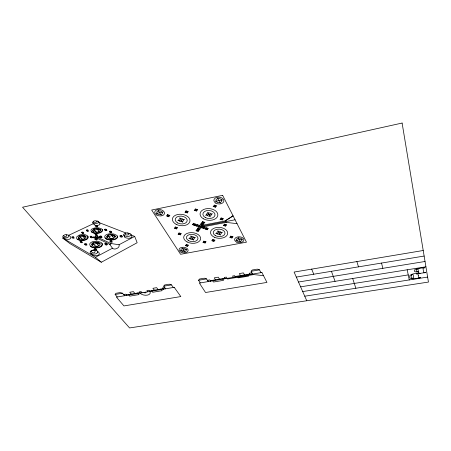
<?xml version="1.0" encoding="UTF-8"?>
<svg xmlns="http://www.w3.org/2000/svg" width="451" height="451" viewBox="0 0 451 451"><rect width="100%" height="100%" fill="white"/><g stroke="black" fill="none" stroke-linecap="round" stroke-linejoin="round"><path stroke-width="0.68" d="M100.004 237.226L99.761 236.938A0.851 0.507 11.6 0 0 99.158 236.837L97.298 236.882L97.337 235.986M93.554 231.707L94.276 230.608A5.237 3.146 11.9 0 1 94.761 230.326M95.527 238.432L95.567 237.739L93.718 237.784A0.722 0.428 12 0 1 93.041 237.621M97.202 238.229L96.779 237.705A4.234 2.531 11.7 0 1 96.012 237.254A2.418 1.443 11.8 0 1 95.612 236.922L95.663 236.031A0.84 0.502 11.9 0 1 95.922 235.743A1.291 0.772 11.8 0 1 96.119 235.664A1.02 0.609 11.8 0 1 97.1 235.71L97.247 235.805M416.341 273.864L416.668 273.639A2.757 1.522 -8.2 0 1 416.837 273.594L416.927 273.571A5.423 3.022 -8.3 0 0 417.147 273.515A4.386 2.435 -8.3 0 0 417.508 273.447L417.756 273.396A4.347 2.39 -8.3 0 1 418.116 273.323L418.675 273.064L418.427 271.716L417.902 271.795A4.555 2.537 -8.4 0 1 415.546 271.846L414.931 271.632A2.249 1.252 -8.4 0 1 414.418 271.203L414.311 270.961A3.213 1.787 -8.4 0 1 414.272 270.701A2.734 1.522 -8.4 0 1 414.57 269.957L414.988 269.563A3.631 2.018 -8.4 0 1 417.074 268.762L419.858 268.26M79.263 236.194L79.72 235.614A2.695 1.59 12.6 0 1 80.639 235.332L82.116 235.546A0.755 0.445 12.7 0 1 82.364 235.8L81.958 236.544A2.706 1.595 12.8 0 1 81.028 236.831L79.545 236.606A0.75 0.44 12.7 0 1 79.342 236.42L78.316 237.203L78.474 238.258A1.928 1.133 12.6 0 0 78.948 238.675L80.656 239.25L83.069 239.199A6.81 4.02 12.8 0 0 84.472 238.799C88.21 237.406 84.19 234.526 81.879 235.433M96.745 228.567A5.311 3.196 11.9 0 1 97.681 228.601L99.992 229.356A1.776 1.071 12 0 1 100.398 229.852L100.128 230.963L98.363 231.904A6.748 4.076 12.3 0 1 97.236 232.135L94.845 232.102L93.019 231.363A1.776 1.065 12.2 0 1 92.652 230.867L92.827 229.948L94.473 228.522A2.672 1.612 12.1 0 1 95.324 228.324L96.835 228.629A0.688 0.417 12.2 0 1 96.988 228.82L96.418 229.548A2.683 1.624 12.3 0 1 95.561 229.739L94.045 229.429A0.688 0.417 12.3 0 1 93.898 229.232L93.881 229.164M92.534 237.451L91.694 236.386L90.978 236.194A1.319 0.784 12.1 0 0 90.273 236.392L90.132 236.747L90.95 237.621M417.942 273.87L418.404 273.622A2.903 1.601 -8.3 0 1 419.013 273.554L423.551 272.844A5.401 2.96 -8.5 0 1 423.782 272.821L424.481 272.765A8.625 4.798 -8.8 0 0 425.361 272.663L425.964 272.381L424.205 272.325M97.004 221.514L96.909 221.7A2.103 1.285 12.6 0 1 96.446 222.027A3.304 2.024 12.7 0 1 95.285 222.315L94.896 222.332A2.418 1.477 12.6 0 1 94.389 222.292L93.695 222.072M110.884 243.884L110.861 243.512L98.465 237.677L99.135 237.66M63.287 235.631C67.25 239.667 68.062 231.431 62.977 236.059A3.134 1.821 13.4 0 0 62.819 236.352L62.892 237.029A1.376 0.795 13.5 0 0 63.456 237.519L64.752 237.852A3.608 2.103 13.5 0 0 65.468 237.874L65.784 237.852A5.654 3.298 13.6 0 0 67.684 237.356A4.876 2.841 13.6 0 0 68.67 236.64L68.8 235.664A1.392 0.812 13.4 0 0 68.174 235.118M411.38 275.352L412 274.698A1.426 0.789 -8 0 1 412.547 274.479L413.201 274.772A8.794 4.882 -7.6 0 1 413.24 275.037L413.263 275.352A9.984 5.497 -8.5 0 0 413.302 275.64A9.206 5.062 -8.5 0 0 413.347 276.159L413.753 278.002L413.392 278.363A1.139 0.626 -7.9 0 1 412.981 278.363L412.129 278.036A4.544 2.503 -8.1 0 1 411.876 277.833A5.621 3.095 -8.2 0 1 411.177 276.745A6.038 3.326 -8.2 0 1 411.34 275.352M117.243 296.972L115.118 294.486L115.851 293.313L120.242 292.564L122.525 293.218L124.623 295.721M235.072 219.784L198.739 226.864L196.281 226.036L197.262 224.643L199.725 225.477L200.971 227.62L203.418 228.448A1.223 0.784 5 0 0 205.03 228.138A1.223 0.784 5 0 0 204.416 227.073L200.351 226.554L202.668 225.258L225.303 220.832L233.077 215.854L225.303 220.827L226.12 222.382L237.046 223.657M200.971 227.62L199.889 229.131A1.218 0.778 5.3 0 1 198.288 229.441A1.218 0.778 5.3 0 1 197.662 228.381L198.739 226.864M199.725 225.477L200.819 223.944A1.229 0.789 5.2 0 1 202.437 223.628A1.229 0.789 5.2 0 1 203.057 224.705L202.668 225.258M201.941 224.327L198.778 228.758L197.645 228.978M203.418 228.448L204.416 227.073M108.398 235.027L108.279 235.439A0.885 0.53 11.2 0 0 108.499 235.743L110.044 236.127A2.655 1.601 11.2 0 0 111.025 235.958L111.73 235.18A0.879 0.53 11.1 0 0 111.583 234.943L109.959 234.497A2.644 1.595 11.1 0 0 108.99 234.667L108.398 235.027A5.846 3.512 10.9 0 0 107.806 235.287C104.48 237.198 109.503 239.442 111.493 238.709A6.63 4.003 11.2 0 0 113.173 238.416L114.836 237.559L115.264 236.324A2.255 1.359 10.9 0 0 114.87 235.732L113.9 235.129A3.399 2.046 10.9 0 0 113.46 234.965L112.959 234.824A5.232 3.146 10.9 0 0 110.963 234.627M97.698 226.706L97.038 225.579L96.413 225.399A1.319 0.801 12.3 0 0 95.719 225.551C95.127 226.03 96.249 227.039 96.875 226.966A1.195 0.727 12.3 0 0 97.681 226.735M252.594 274.073L251.122 271.293L252.295 269.986L257.267 269.134L259.517 269.856M93.103 242.694L92.917 243.393A0.981 0.575 11.7 0 0 93.222 243.687L94.896 243.968A2.65 1.556 11.7 0 0 95.787 243.715L96.266 242.813A0.975 0.575 11.6 0 0 96.052 242.587L94.287 242.249A2.638 1.55 11.6 0 0 93.408 242.497C89.383 243.935 93.611 248.061 97.021 246.488A6.602 3.884 11.7 0 0 98.532 246.054L99.947 244.983L99.981 243.625A2.509 1.477 11.5 0 0 99.429 243.05L97.393 242.266L94.873 242.232M93.56 221.317L93.007 221.83A2.176 1.325 12.5 0 0 92.652 222.484A1.257 0.767 12.6 0 0 93.199 223.144L94.298 223.499A4.961 3.039 12.7 0 0 97.777 223.031A3.693 2.261 12.6 0 0 98.51 222.619L98.775 222.05A1.24 0.761 12.4 0 0 98.295 221.385L97.918 221.199A2.402 1.471 12.4 0 0 97.236 221.018L97.1 220.99M84.484 238.804L84.788 238.19A0.795 0.468 12.4 0 0 84.664 237.998L83.942 237.299M93.554 244.07L92.68 244.944L92.624 245.97M416.927 269.36L416.51 269.732A2.576 1.432 -8.5 0 0 416.673 271.276A1.438 0.801 -8.4 0 0 417.829 271.395L417.902 271.389A1.629 0.908 -8.4 0 0 418.353 271.282M92.872 243.281L91.841 244.391L92.117 245.637M419.92 273.351L419.853 273.391A0.648 0.355 -8.4 0 1 419.599 273.469M125.288 233.297C123.613 234.903 127.622 235.416 128.631 234.689C130.57 233.173 126.348 232.445 125.31 233.24M63.636 237.694L62.779 238.1L69.922 243.579L101.334 262.245L137.166 242.717L134.697 236.42L131.388 235.134M62.779 238.1L95.46 257.25L112.468 248.219C113.855 249.629 116.206 248.997 117.66 248.016A8.851 5.254 10.8 0 0 118.63 247.125L119.239 245.829L119.013 244.746L110.867 243.512M119.013 244.746L134.697 236.42M124.487 233.556L123.568 234.7L124.651 236.933M94.101 229.52L93.041 230.354L93.007 231.352M93.453 223.64L68.563 235.371C69.978 235.788 72.059 238.038 69.928 238.934A5.637 3.281 13.4 0 1 68.721 239.38L65.496 239.12A1.409 0.817 13.3 0 1 65.299 238.991L63.196 237.356M108.86 236.307L108.618 236.42A4.933 2.96 10.9 0 0 108.009 236.809L107.434 237.925M108.302 235.495L107 236.482L106.972 237.553M420.501 277.703L420.71 277.461L420.242 277.365A3.896 2.125 -8.2 0 0 419.599 277.506L418.545 277.523L418.286 275.454M419.227 273.52L416.358 273.937M156.209 213.441L163.07 212.038M215.268 201.332L222.518 199.849M166.487 215.99L169.914 215.296M184.899 212.252L188.388 211.547M194.229 210.363L197.747 209.647M213.12 206.53L216.7 205.803M177.79 220.736L184.639 219.366M205.447 215.217L212.472 213.813M174.266 228.285L177.626 227.62M192.323 224.733L195.74 224.062M201.462 222.941L204.912 222.264M219.975 219.299L223.482 218.611M195.633 225.562L196.771 225.337L203.914 227.761M203.542 226.774L226.126 222.388M178.027 234.221L181.353 233.579M195.903 230.76L199.291 230.106M204.957 229.012L208.368 228.353M223.284 225.466L226.757 224.795M188.856 238.664L195.508 237.395M215.708 233.55L222.523 232.254M185.293 245.699L188.557 245.09M202.832 242.412L206.152 241.792M211.711 240.749L215.059 240.118M229.683 237.378L233.082 236.741M180.366 250.66L186.827 249.465M235.867 240.36L242.666 239.103M115.14 294.48L122.52 293.223M163.741 286.193L171.465 284.88L173.347 287.479M198.558 280.257L206.535 278.898L208.249 281.576M251.128 271.293L259.511 269.867L260.96 272.658M423.218 250.497L294.091 272.06L306.759 300.749M296.313 277.089L424.143 256.05M298.489 282.016L425.039 261.479M300.62 286.842L425.919 266.795M420.005 268.232L420.152 268.21A7.053 3.907 -8.5 0 1 421.031 268.108L423.151 267.77A7.075 3.912 -8.7 0 1 424.019 267.595L424.972 267.719L423.156 268.266A0.575 0.321 -8.8 0 0 422.999 268.413L423.444 271.051A3.382 1.877 -8.5 0 1 423.444 271.158L423.444 271.22A6.314 3.484 -9 0 0 423.466 271.587L423.737 272.365A1.483 0.823 -8.7 0 0 424.199 272.325M302.706 291.572L408.24 274.918M304.752 296.206L427.627 277.083M83.125 236.499L86.096 236.916M95.866 242.469L99.209 243.055A2.644 1.556 11.4 0 1 99.925 243.529M96.672 243.224L100.122 243.94M95.612 236.922L93.774 236.967A2.565 1.522 12.1 0 1 94.101 237.762M101.255 237.615L100.46 237.373L99.874 236.144A1.297 0.772 11.6 0 1 100.59 235.952L101.34 236.144L102.106 237.243A1.105 0.66 11.6 0 1 101.244 237.587M95.612 238.427L97.117 239.487M66.274 234.774L66.449 234.779A3.174 1.849 13.3 0 1 67.334 234.858L68.174 235.118M106.329 245.006L105.737 244.904A0.581 0.344 11 0 1 105.478 244.735L104.88 243.478A1.285 0.761 11 0 1 105.641 243.269L106.413 243.461L107.175 244.363M96.21 226.103L95.584 225.917M105.934 230.743C105.303 230.861 104.125 229.762 104.812 229.243A1.33 0.806 11.6 0 1 105.489 229.114L106.177 229.311L106.058 229.711A1.314 0.795 11.7 0 1 105.331 229.869L104.643 229.672M110.811 232.772C110.134 232.885 109.018 231.786 109.683 231.25A1.325 0.806 11.2 0 1 110.377 231.115L111.093 231.324L111.701 232.254M111.594 234.954L113.731 235.315L115.219 236.211M127.509 232.981L130.61 233.849L131.895 236.318A1.951 1.19 9.9 0 1 131.957 236.713L131.326 237.587L129.662 238.179A5.44 3.32 10.1 0 1 128.152 238.28L125.823 237.835A2.283 1.387 10.1 0 1 124.623 236.933M263.502 275.646L253.693 274.574L227.451 279.006L226.323 277.106L224.243 277.461L225.004 278.741M411.43 278.633L410.506 278.29A4.02 2.216 -8 0 1 409.75 277.692C408.166 273.684 415.399 273.667 417.558 273.199A2.356 1.302 -8.2 0 1 417.784 273.182L418.787 273.114A6.28 3.45 -8.2 0 1 419.379 273.08L419.971 273.3M171.476 284.869L169.215 284.192L164.615 284.976L163.724 286.188L165.624 288.787M206.541 278.893L204.292 278.194L199.545 279.006L198.541 280.251L200.272 282.924M197.662 228.381L199.889 229.131M200.819 223.944L203.057 224.705M99.367 222.704L126.015 233.049M109.717 244.295L110.224 244.335A1.415 0.84 10.8 0 0 110.861 243.878M106.757 239.205L109.356 239.915L111.989 240A9.651 5.829 11.2 0 0 113.883 239.723C115.479 239.47 118.455 238.066 117.232 236.025M87.218 231.273L87.776 231.369A1.178 0.705 12.6 0 0 88.565 231.081L87.77 229.959L87.105 229.796A1.325 0.789 12.6 0 0 86.44 229.982L86.35 230.371L87.015 230.534A1.325 0.795 12.7 0 0 87.686 230.348L87.821 230.027M109.661 244.262L97.236 238.286L97.224 238.618A0.874 0.519 11.8 0 1 96.959 238.917A1.314 0.784 11.8 0 1 96.689 239.013M72.002 237.35L72.696 237.446A1.387 0.812 13.1 0 0 73.265 237.232L73.316 236.82L72.549 236.674A1.387 0.806 13 0 0 71.98 236.882L71.867 237.232L72.853 238.089M72.932 238.139L73.62 238.235A1.319 0.772 13 0 0 74.24 237.976L73.321 236.82M81.135 242.644L81.789 242.756A1.314 0.767 12.4 0 0 82.482 242.508L81.608 241.291L80.78 241.127A1.359 0.795 12.4 0 0 80.188 241.353L80.092 241.73L81.039 242.576M85.56 245.073L86.327 245.186A1.268 0.739 12.1 0 0 87.015 244.876L86.09 243.709L85.312 243.523A1.342 0.778 12.1 0 0 84.619 243.76L84.529 244.16L85.453 245M91.057 237.705L91.677 237.835A1.19 0.705 12.1 0 0 92.511 237.514M81.682 232.688L82.347 232.801A1.347 0.801 12.8 0 0 82.939 232.62L83.04 232.22L82.302 232.056A1.325 0.784 12.7 0 0 81.67 232.265L82.398 233.421M96.706 250.705L96.593 250.643A2.853 1.646 11.3 0 0 95.68 250.294C93.842 249.837 90.471 249.955 90.127 252.312A2.565 1.477 11.4 0 0 91.542 253.766L93.504 254.155L95.612 253.913A5.728 3.309 11.5 0 0 96.373 253.625L97.444 252.769A3.85 2.227 11.4 0 0 97.664 252.256M84.641 244.267L85.464 244.408A1.347 0.784 12.2 0 0 86.079 244.183L86.164 243.782M82.465 233.483L83.08 233.624A1.274 0.755 12.7 0 0 83.813 233.392L83.091 232.288M95.612 238.432A1.308 0.772 11.8 0 0 94.89 238.63L94.817 239.075L95.567 239.284A1.308 0.778 11.8 0 0 96.288 239.081L96.424 238.709M90.234 236.854L90.905 237.012A1.319 0.784 12.2 0 0 91.615 236.814L91.728 236.42M110.021 241.291L110.749 241.51A1.297 0.772 10.9 0 0 111.555 241.341L111.668 240.868L110.895 240.608A1.297 0.772 10.8 0 0 110.095 240.783L109.897 241.122L110.529 242.001M80.154 241.804L80.988 241.967A1.364 0.795 12.5 0 0 81.586 241.747L81.676 241.364M99.818 236.583L100.573 236.781A1.319 0.789 11.7 0 0 101.244 236.612L101.43 236.256M94.817 239.075L96.305 240.101A1.206 0.716 11.7 0 0 97.128 239.808L97.123 239.492M90.848 253.383L92.523 254.804A2.475 1.426 11.2 0 0 92.934 255.097L94.766 255.666L97.033 255.565A5.26 3.039 11.3 0 0 98.408 255.029C100.387 254.06 98.651 251.743 97.286 251.151M95.46 257.25L101.334 262.245M109.52 231.69L110.241 231.899A1.33 0.806 11.3 0 0 110.935 231.763L111.155 231.397M77.16 239.069L77.454 239.329A2.92 1.714 12.6 0 0 78.096 239.769L80.853 240.513L83.83 240.383A9.888 5.835 12.8 0 0 85.882 239.797C87.477 239.396 89.264 237.265 87.488 235.946M81.067 238.043C80.374 235.473 77.803 237.023 78.852 238.613M81.152 238.122L81.907 238.827A0.789 0.462 12.5 0 0 82.11 238.968A1.387 0.817 12.5 0 0 83.238 239.171M90.459 246.28L90.561 246.37A3.788 2.216 11.6 0 0 91.457 247.007L94.597 247.898L97.89 247.796A9.612 5.654 11.8 0 0 99.62 247.351C101.272 246.956 103.471 245 101.96 243.298M105.162 237.97L107.941 239.374L111.763 239.678A9.725 5.874 11.3 0 0 113.663 239.396C115.18 239.03 117.649 238.156 117.277 236.177A3.292 1.984 10.9 0 0 116.691 235.315L113.815 233.99L110.112 233.748A9.572 5.739 10.8 0 0 107.766 234.159C106.047 234.424 103.493 236.358 105.258 238.111M94.231 249.504L94.896 250.13M83.875 237.232L82.33 235.732L85.436 236.2A2.075 1.223 12.5 0 1 85.865 236.459M95.888 249.025L96.593 249.713A0.598 0.35 11.3 0 1 96.728 249.905L96.632 250.204A1.206 0.699 11.4 0 1 96.452 250.339A1.336 0.778 11.4 0 1 96.153 250.44M95.071 234.373L95.821 234.593A1.308 0.784 12 0 0 96.525 234.402L96.587 233.979L95.866 233.793A1.302 0.778 11.9 0 0 95.167 233.984L95.792 235.219L96.537 235.428A1.19 0.71 11.9 0 0 97.337 235.151L96.683 234.125M93.115 243.625L94.558 245.079M94.637 245.164L95.296 245.823A1.02 0.598 11.5 0 0 95.578 246.026L97.112 246.252A2.424 1.421 11.5 0 0 98.217 245.857L98.465 245.192A1.015 0.592 11.4 0 0 98.335 245L97.664 244.284M95.567 237.739L95.894 237.886A1.539 0.913 11.9 0 0 96.745 237.683A2.481 1.477 11.9 0 0 97.157 237.44M95.663 236.031L96.069 236.273A1.291 0.772 11.9 0 0 96.835 236.403A0.834 0.496 11.9 0 0 97.326 236.279M120.022 236.008L120.755 236.285A1.336 0.812 10.5 0 0 121.533 236.172L121.821 235.879L121.505 235.54A1.257 0.761 10.4 0 0 120.197 235.574C119.515 236.053 120.547 237.226 121.246 237.153A1.314 0.795 10.4 0 0 122.012 237.046A0.716 0.434 10.4 0 0 122.311 236.634M96.21 242.728L97.596 244.211M86.378 230.399L87.099 231.183M109.587 244.2L112.468 248.219M91.373 231.803L91.491 231.938A2.881 1.731 12.2 0 0 92.607 232.71L94.879 233.314L97.839 233.291A9.792 5.925 12.4 0 0 99.496 232.953C100.928 232.677 103.51 231.183 102.135 229.48M124.888 295.676L123.907 294.497L125.801 294.176L126.782 295.354M126.669 295.377L126.291 294.92L139.878 292.62L140.244 293.077M128.417 294.565L129.725 296.149L139.004 294.582L137.724 292.987M94.034 229.435L95.324 231.002M95.392 231.087L95.984 231.803A0.784 0.468 12 0 0 96.339 232.045A1.246 0.75 12 0 0 96.83 232.18M131.23 294.086L129.73 292.254L133.4 291.628L134.894 293.466M142.042 292.778L141.095 291.577L139.167 291.904L140.12 293.099A5.361 2.937 7.4 0 0 147.184 295.146A5.361 2.937 7.4 0 0 149.76 291.47L148.824 290.269L146.885 290.596L147.821 291.797M96.954 228.753L98.865 231.2A0.97 0.586 12 0 1 98.775 231.769M92.855 222.867L94.225 224.632M149.631 291.493L149.27 291.03L163.161 288.679L163.504 289.147M151.451 290.658L152.692 292.276L162.174 290.681L160.962 289.052M97.298 236.882L97.36 237.046A1.376 0.817 11.9 0 1 97.247 237.333M154.327 290.173L152.906 288.307L156.655 287.67L158.07 289.536M104.767 243.884L104.801 243.929A0.569 0.338 11.1 0 0 104.942 244.036L105.658 244.2A1.291 0.761 11.1 0 0 106.425 243.985L106.56 243.625M163.386 289.164L162.484 287.947L164.452 287.614L165.348 288.832M111.735 240.952L112.299 242.04A1.167 0.699 10.8 0 1 111.358 242.322L110.54 242.012M98.673 221.723L100.094 223.831L99.445 224.807A5.074 3.101 12.5 0 1 96.762 225.421M108.415 235.676L109.531 237.249M109.587 237.327L110.095 238.049A0.987 0.592 11 0 0 110.534 238.37L111.747 238.585A2.509 1.511 11 0 0 112.699 238.421L112.823 238.37A1.973 1.184 11 0 0 113.184 238.162L113.393 237.745A0.925 0.552 10.9 0 0 113.314 237.525L112.812 236.764M106.233 229.384L106.808 230.23M111.701 235.095L112.756 236.685M158.092 210.341L161.159 215.116M182.26 247.988L184.916 252.12M208.537 281.525L207.736 280.263L209.788 279.913L210.583 281.182M210.459 281.204L210.155 280.714L224.846 278.228L225.139 278.718M167.451 214.462L168.939 216.824M175.236 226.825L176.657 229.08M178.991 232.795L180.383 234.999M186.257 244.341L187.588 246.449M212.754 280.815L213.509 282.027L223.538 280.336L222.811 279.113M215.493 279.812L214.287 277.85L218.261 277.173L219.451 279.141M179.786 217.72L182.621 222.371M190.846 235.85L193.496 240.191M123.692 235.089C125.282 236.854 130.44 237.294 131.106 234.481M185.93 210.696L187.351 213.097M193.349 223.251L194.702 225.539M196.935 229.311L198.254 231.549M203.858 241.031L205.12 243.168M233.33 277.331L232.592 276.046L234.689 275.685L235.422 276.982M195.294 208.796L196.675 211.209M202.522 221.447L203.841 223.752M206.017 227.552L207.302 229.807M212.765 239.357L213.994 241.51M235.287 277.004L235.005 276.508L250.034 273.96L250.299 274.462M237.643 276.604L238.342 277.839L248.602 276.113L247.926 274.862M240.473 275.578L239.357 273.577L243.416 272.883L244.527 274.896M207.635 212.122L210.262 216.886M217.878 230.67L220.33 235.112M121.793 235.755L122.272 236.634M250.175 274.484L249.476 273.176L251.602 272.816L252.295 274.123M214.253 204.934L215.561 207.392M221.103 217.782L222.354 220.127M224.412 223.984L225.63 226.272M230.794 235.963L231.961 238.151M217.579 198.074L220.189 203.085M238.134 237.559L240.383 241.888M311.686 269.123L313.738 274.219M331.429 271.31L335.07 281.328M352.688 278.509L355.845 288.251M97.083 225.641L96.903 225.945A1.325 0.806 12.4 0 1 96.21 226.098M356.876 261.574L358.489 266.857M381.518 263.063L382.86 268.322M79.444 238.934L79.878 237.694A5.299 3.106 12.3 0 1 80.323 237.35M407.185 269.788L409.271 279.936M417.953 274.005L418.28 275.409M418.331 271.169L418.212 270.515A3.445 1.922 -8.3 0 0 418.212 270.143L418.195 270.07A4.634 2.576 -8.7 0 1 418.19 269.653A4.082 2.272 -8.7 0 1 418.178 269.405L418.026 269.084A0.744 0.412 -8.5 0 0 417.682 269.1L417.491 269.134A1.263 0.705 -8.4 0 0 416.927 269.36M411.425 278.639A5.48 3.022 -8 0 0 414.773 278.701L419.87 277.861A2.024 1.111 -8.3 0 0 420.377 277.754M96.734 250.694A2.672 1.545 11.3 0 1 97.625 252.244M99.947 237.384A1.229 0.733 11.7 0 1 99.13 237.649M111.803 232.271A0.896 0.547 11.2 0 1 110.828 232.677M107.265 244.369A0.97 0.575 11 0 1 106.329 244.927M196.281 226.036A1.229 0.789 5.6 0 1 195.649 224.959A1.229 0.789 5.6 0 1 197.262 224.643M106.763 239.199A3.681 2.21 11.1 0 1 105.246 238.117M106.91 230.247A0.891 0.541 11.6 0 1 105.951 230.647M98.459 237.784A0.699 0.417 11.7 0 1 98.098 237.846A4.719 2.824 11.9 0 1 96.779 237.705M96.999 221.514A0.75 0.462 12.5 0 0 96.785 221.058L95.612 220.759A3.258 1.99 12.4 0 0 94.118 220.99L93.915 221.075A2.402 1.466 12.5 0 0 93.656 221.232L93.391 221.61A0.75 0.457 12.6 0 0 93.684 222.078M92.9 237.621A0.902 0.536 11.9 0 1 93.774 237.068M115.309 236.645A2.802 1.686 10.8 0 0 114.633 236.273A4.358 2.616 10.8 0 0 112.147 235.772M96.153 225.337A2.03 1.235 12.4 0 1 94.118 224.677M97.698 229.711A4.809 2.892 11.9 0 1 99.107 229.813L100.212 230.128A2.334 1.409 11.9 0 1 100.472 230.252M99.158 236.837A2.92 1.736 11.8 0 1 99.479 237.615M97.061 228.894A4.989 3.005 11.9 0 1 98.318 228.973L99.355 229.221A2.125 1.28 12 0 1 100.381 229.801M145.887 292.124A1.071 0.586 7.4 0 1 145.38 292.862A1.071 0.586 7.4 0 1 143.965 292.451M87.945 236.899L87.331 238.359L85.566 239.487A9.961 5.886 12.9 0 1 83.503 240.079L79.957 240.146L77.442 239.278A2.807 1.646 12.7 0 1 76.721 238.59L76.709 236.888L78.891 235.27A9.821 5.762 12.3 0 1 80.859 234.712C83.209 234.402 86.947 234.221 87.945 236.899M90.961 251.511C96.215 256.343 96.689 246.691 90.967 251.472M102.208 244.273L101.374 245.891L99.338 247.052A9.685 5.7 11.8 0 1 97.596 247.498C93.949 249.38 85.707 244.758 91.942 241.956A9.544 5.587 11.3 0 1 94.062 241.347L97.839 241.285L101.097 242.452A3.664 2.159 11.4 0 1 101.915 243.292L102.208 244.273M102.309 230.157L101.56 231.487L99.237 232.631A9.866 5.976 12.4 0 1 97.574 232.97C93.712 234.39 87.02 230.134 93.904 228.195A9.719 5.835 11.8 0 1 95.488 227.868L98.882 227.885L101.593 228.899A2.593 1.567 11.9 0 1 102.191 229.615L102.309 230.157M95.95 249.223L95.821 249.465A1.319 0.767 11.4 0 1 95.088 249.713L94.338 249.578A0.581 0.338 11.4 0 1 94.124 249.375L94.22 248.986A1.319 0.767 11.4 0 1 94.947 248.738L95.691 248.873A0.581 0.338 11.4 0 1 95.911 249.076L95.95 249.223M402.106 123.05L22.55 207.229L129.578 327.95L428.45 282.067L402.106 123.05M222.636 195.339L151.66 210.036L180.575 254.296L246.471 242.176L222.636 195.339M174.221 287.332L116.414 297.108L123.952 305.919L180.812 296.572L174.221 287.332M261.901 272.5L199.381 283.076L205.543 292.507L266.947 282.416L261.901 272.5M215.488 235.693A5.897 3.749 3.7 0 0 224.948 233.624A5.897 3.749 3.7 0 0 216.903 229.305A5.897 3.749 3.7 0 0 215.488 235.693M205.932 229.271A1.218 0.778 4.7 0 0 207.872 228.832A1.218 0.778 4.7 0 0 206.18 227.941A1.218 0.778 4.7 0 0 205.932 229.271M186.246 245.942A1.178 0.727 5.9 0 0 188.095 245.536A1.178 0.727 5.9 0 0 186.432 244.701A1.178 0.727 5.9 0 0 186.246 245.942M156.508 214.935A4.944 3.202 8.7 0 0 164.474 213.678A4.944 3.202 8.7 0 0 157.912 209.552A4.944 3.202 8.7 0 0 156.508 214.935M195.244 210.64A1.263 0.834 5.9 0 0 197.239 210.166A1.263 0.834 5.9 0 0 195.469 209.208A1.263 0.834 5.9 0 0 195.244 210.64M230.732 237.677A1.201 0.755 2.8 0 0 232.575 237.13A1.201 0.755 2.8 0 0 230.833 236.369A1.201 0.755 2.8 0 0 230.732 237.677M180.947 252.154A4.583 2.791 6 0 0 188.135 250.609A4.583 2.791 6 0 0 181.685 247.379A4.583 2.791 6 0 0 180.947 252.154M175.259 228.544A1.223 0.772 7.1 0 0 177.158 228.105A1.223 0.772 7.1 0 0 175.422 227.208A1.223 0.772 7.1 0 0 175.259 228.544M179.002 234.475A1.206 0.755 6.6 0 0 180.885 234.046A1.206 0.755 6.6 0 0 179.177 233.173A1.206 0.755 6.6 0 0 179.002 234.475M236.674 242.108A4.685 2.943 2.2 0 0 243.935 240.011A4.685 2.943 2.2 0 0 237.181 237.029A4.685 2.943 2.2 0 0 236.674 242.108M220.967 219.569A1.24 0.812 3.7 0 0 222.957 219.113A1.24 0.812 3.7 0 0 221.261 218.188A1.24 0.812 3.7 0 0 220.967 219.569M193.31 224.998A1.229 0.789 5.8 0 0 195.249 224.553A1.229 0.789 5.8 0 0 193.53 223.645A1.229 0.789 5.8 0 0 193.31 224.998M190.841 239.115A2.3 1.438 5.7 0 0 194.46 238.308A2.3 1.438 5.7 0 0 191.241 236.657A2.3 1.438 5.7 0 0 190.841 239.115M217.061 202.11A2.982 2.018 4.1 0 0 221.841 200.971A2.982 2.018 4.1 0 0 217.76 198.671A2.982 2.018 4.1 0 0 217.061 202.11M167.4 216.204A1.252 0.812 8 0 0 169.424 215.882A1.252 0.812 8 0 0 167.766 214.845A1.252 0.812 8 0 0 167.4 216.204M224.367 225.776A1.229 0.795 3.4 0 0 226.244 225.201A1.229 0.795 3.4 0 0 224.451 224.406A1.229 0.795 3.4 0 0 224.367 225.776M157.788 214.045A2.926 1.894 8.7 0 0 162.501 213.295A2.926 1.894 8.7 0 0 158.605 210.859A2.926 1.894 8.7 0 0 157.788 214.045M179.848 221.215A2.385 1.533 6.9 0 0 183.574 220.347A2.385 1.533 6.9 0 0 180.208 218.583A2.385 1.533 6.9 0 0 179.848 221.215M217.692 234.013A2.323 1.477 3.7 0 0 221.407 233.184A2.323 1.477 3.7 0 0 218.233 231.498A2.323 1.477 3.7 0 0 217.692 234.013M212.663 240.997A1.19 0.744 4.1 0 0 214.563 240.58A1.19 0.744 4.1 0 0 212.923 239.723A1.19 0.744 4.1 0 0 212.663 240.997M203.784 242.661A1.19 0.739 4.7 0 0 205.667 242.243A1.19 0.739 4.7 0 0 204.021 241.398A1.19 0.739 4.7 0 0 203.784 242.661M187.154 241.978A8.524 5.327 5.7 0 0 200.622 239.058A8.524 5.327 5.7 0 0 188.749 232.874A8.524 5.327 5.7 0 0 187.154 241.978M203.536 218.853A8.919 5.863 4.8 0 0 217.777 215.629A8.919 5.863 4.8 0 0 205.538 208.864A8.919 5.863 4.8 0 0 203.536 218.853M182.035 251.308A2.712 1.652 6 0 0 186.28 250.384A2.712 1.652 6 0 0 182.458 248.478A2.712 1.652 6 0 0 182.035 251.308M214.14 206.812A1.274 0.851 4.4 0 0 216.17 206.327A1.274 0.851 4.4 0 0 214.422 205.357A1.274 0.851 4.4 0 0 214.14 206.812M185.919 212.528A1.257 0.829 6.6 0 0 187.892 212.06A1.257 0.829 6.6 0 0 186.116 211.113A1.257 0.829 6.6 0 0 185.919 212.528M202.454 223.206A1.235 0.795 5.1 0 0 204.41 222.755A1.235 0.795 5.1 0 0 202.696 221.841A1.235 0.795 5.1 0 0 202.454 223.206M188.755 240.755A5.84 3.653 5.7 0 0 197.966 238.737A5.84 3.653 5.7 0 0 189.815 234.514A5.84 3.653 5.7 0 0 188.755 240.755M207.511 215.708A2.407 1.578 4.8 0 0 211.333 214.817A2.407 1.578 4.8 0 0 208.012 213.007A2.407 1.578 4.8 0 0 207.511 215.708M214.501 237.288A8.608 5.474 3.7 0 0 227.699 233.409A8.608 5.474 3.7 0 0 215.133 227.828A8.608 5.474 3.7 0 0 214.501 237.288M196.884 231.019A1.212 0.772 5.4 0 0 198.801 230.585A1.212 0.772 5.4 0 0 197.104 229.7A1.212 0.772 5.4 0 0 196.884 231.019M215.792 203.142A5.04 3.411 4.1 0 0 223.876 201.236A5.04 3.411 4.1 0 0 216.993 197.335A5.04 3.411 4.1 0 0 215.792 203.142M237.733 241.144A2.774 1.742 2.2 0 0 242.029 239.898A2.774 1.742 2.2 0 0 238.027 238.139A2.774 1.742 2.2 0 0 237.733 241.144M177.728 222.98A6.055 3.901 6.9 0 0 187.21 220.804A6.055 3.901 6.9 0 0 178.686 216.288A6.055 3.901 6.9 0 0 177.728 222.98M205.261 217.512A6.111 4.02 4.8 0 0 215.003 215.279A6.111 4.02 4.8 0 0 206.592 210.662A6.111 4.02 4.8 0 0 205.261 217.512M176.104 224.294A8.834 5.694 6.9 0 0 189.961 221.148A8.834 5.694 6.9 0 0 177.553 214.529A8.834 5.694 6.9 0 0 176.104 224.294"/></g></svg>
